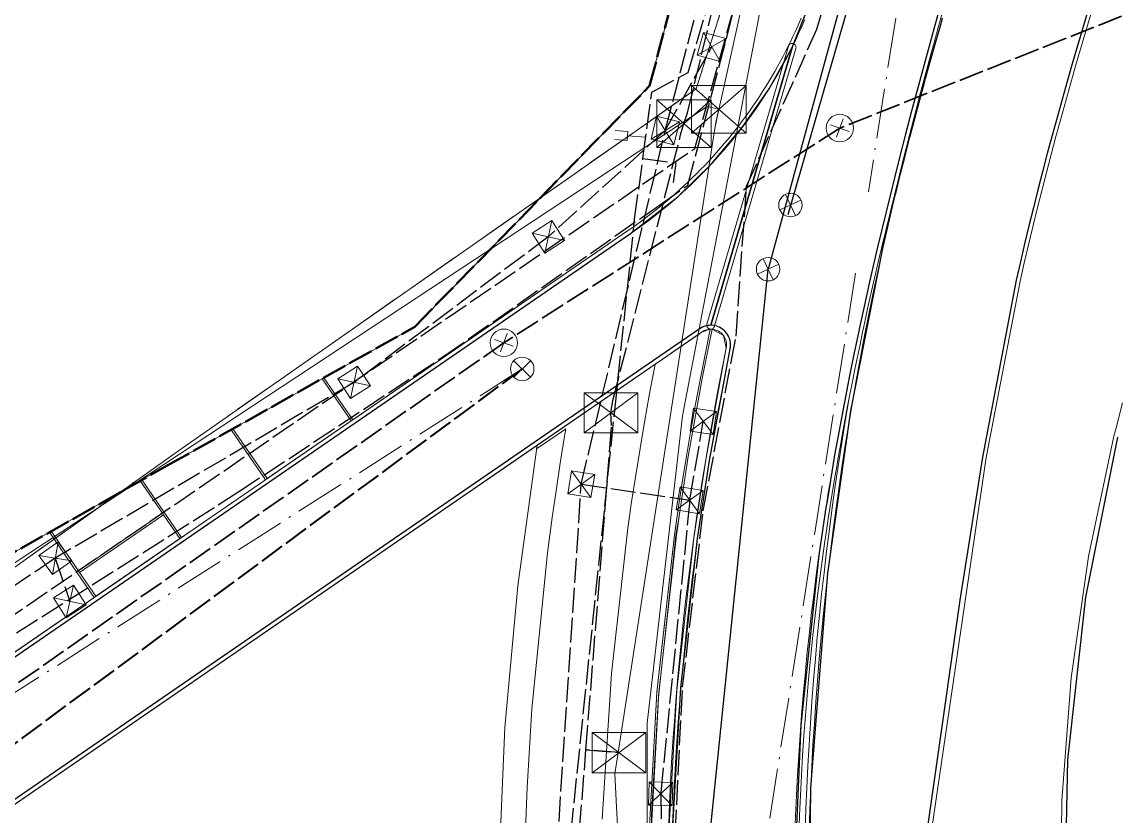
# Model space of a CAD drawing. Header units: metres. Extents: x 105014 to 106600, y 111320 to 118425.
# Drawn here: x 105300.7 to 105356.6, y 112891.5 to 112932 of the extents above; entities that cross this region are included whole.
import ezdxf

# ---------------------------------------------------------------- set-up
doc = ezdxf.new("R2010")
doc.units = ezdxf.units.M
doc.linetypes.add('DASHDOT', pattern=[3.556, 2.54, -0.508, 0, -0.508])
doc.linetypes.add('DASHED', pattern=[1.524, 1.27, -0.254])
for name, color, linetype, lineweight in [('00-BASE-LIMITE', 7, 'DASHED', 50), ('00-BASE-UE', 42, 'DASHED', 25), ('10-PAV-CALZADA-BRT', 12, 'CONTINUOUS', 30), ('10-PAV-CALZADA-MIXTA', 8, 'CONTINUOUS', 30), ('10-PAV-CICLORUTA', 76, 'CONTINUOUS', 18), ('10-PAV-SARDINEL', 252, 'CONTINUOUS', 13), ('20-EP-ZONA-DURA', 253, 'CONTINUOUS', 13), ('20-EP-ZONA-VERDE', 84, 'CONTINUOUS', 13), ('30-RED-ENEL-NODOS', 11, 'CONTINUOUS', 13), ('30-RED-ENEL-PROY', 1, 'DASHED', 25), ('30-RED-ETB-CAMARA', 151, 'CONTINUOUS', 13), ('30-RED-ETB-EXIST', 145, 'CONTINUOUS', 13), ('30-RED-ETB-PROY', 5, 'DASHED', 25), ('30-RED-MOVISTAR-PROY', 4, 'DASHED', 25), ('30-RED-VANTI-EXIST', 52, 'CONTINUOUS', 13), ('30-RED-VANTI-PROY', 2, 'DASHED', 25), ('30-RED-VANTI-RETIRO', 8, 'DASHDOT', 13), ('35-RH-ACUE-DOMICILIARIA', 152, 'CONTINUOUS', 9), ('35-RH-ACUE-MENOR-EXIST', 151, 'CONTINUOUS', 13), ('35-RH-ACUE-MENOR-PROY', 5, 'DASHED', 25), ('35-RH-PLUV-COLECTOR', 96, 'CONTINUOUS', 30), ('35-RH-PLUV-INTERCEPTOR', 3, 'DASHED', 40), ('35-RH-PLUV-NODOS', 94, 'CONTINUOUS', 13), ('35-RH-PLUV-RETIRO', 8, 'DASHDOT', 13), ('36-RH-SAN-COLECTOR-PROY', 6, 'DASHED', 35), ('36-RH-SAN-POZOS', 216, 'CONTINUOUS', 13)]:
    doc.layers.add(name, color=color, linetype=linetype, lineweight=lineweight)

# ---------------------------------------------------------------- blocks, each defined once
blk = doc.blocks.new('CAM_ETB_T_13')
for p, q in [((-1.375, -1.025), (1.375, 1.025)), ((-1.375, 1.025), (1.375, -1.025))]:
    blk.add_line(p, q)
blk.add_lwpolyline([(-1.375, -1.025), (1.375, -1.025), (1.375, 1.025), (-1.375, 1.025)], close=True)
blk = doc.blocks.new('CAM_ETB_T_14')
for p, q in [((-1.39, -1.22), (1.39, 1.22)), ((-1.39, 1.22), (1.39, -1.22))]:
    blk.add_line(p, q)
blk.add_lwpolyline([(-1.39, -1.22), (1.39, -1.22), (1.39, 1.22), (-1.39, 1.22)], close=True)
blk = doc.blocks.new('CAM_ETB_T_14A')
for p, q in [((-1.39, -1.22), (1.39, 1.22)), ((-1.39, 1.22), (1.39, -1.22))]:
    blk.add_line(p, q)
blk.add_lwpolyline([(-1.39, -1.22), (1.39, -1.22), (1.39, 1.22), (-1.39, 1.22)], close=True)
blk = doc.blocks.new('CAJA_ENEL')
for p, q in [((-0.6, -0.6), (0.6, 0.6)), ((-0.6, 0.6), (0.6, -0.6))]:
    blk.add_line(p, q)
blk.add_lwpolyline([(-0.6, -0.6), (0.6, -0.6), (0.6, 0.6), (-0.6, 0.6)], close=True)
blk = doc.blocks.new('POZO_SAN')
for p, q in [((-0.5, 0), (0.5, 0)), ((0, -0.5), (0, 0.5))]:
    blk.add_line(p, q)
blk.add_circle((0, 0), 0.7)
blk = doc.blocks.new('POZO_PLUV')
for p, q in [((-0.42, -0.42), (0.42, 0.42)), ((-0.42, 0.42), (0.42, -0.42))]:
    blk.add_line(p, q)
blk.add_circle((0, 0), 0.6)

msp = doc.modelspace()

# ---------------------------------------------------------------- linework, layer by layer
at = {"layer": '00-BASE-LIMITE'}
msp.add_lwpolyline([(105197.0225, 112841.7885), (105203.5783, 112839.7065), (105207.2021, 112840.4481), (105219.8773, 112849.6287), (105238.9901, 112863.5327), (105253.6379, 112873.9895), (105261.5421, 112879.6515), (105261.8963, 112879.2407), (105279.5331, 112891.3683), (105293.5037, 112900.5609), (105299.3577, 112904.3781), (105308.1637, 112909.3617), (105320.7943, 112916.4419), (105332.7787, 112928.7317), (105336.0707, 112941.1723), (105336.4431, 112942.2375), (105339.6801, 112953.1079), (105343.5529, 112965.6083), (105345.3983, 112971.6131), (105347.5179, 112978.7363)], dxfattribs=at)
at = {"layer": '00-BASE-UE'}
msp.add_lwpolyline([(105197.0225, 112841.7885), (105203.5783, 112839.7065), (105207.2021, 112840.4481), (105219.8773, 112849.6287), (105238.9901, 112863.5327), (105253.6379, 112873.9895), (105261.5421, 112879.6515), (105261.8963, 112879.2407), (105279.5331, 112891.3683), (105293.5037, 112900.5609), (105299.3577, 112904.3781), (105308.1637, 112909.3617), (105320.7943, 112916.4419), (105332.7787, 112928.7317), (105336.0707, 112941.1723), (105336.4431, 112942.2375), (105339.6801, 112953.1079), (105343.5529, 112965.6083), (105345.3983, 112971.6131), (105347.5179, 112978.7363)], dxfattribs=at)
at = {"layer": '10-PAV-CALZADA-BRT'}
for points in [[(105355.1515, 112932.6107), (105354.8787, 112931.6945), (105354.6091, 112930.7779), (105354.3431, 112929.8609), (105354.0807, 112928.9437), (105353.8223, 112928.0261), (105353.5679, 112927.1081), (105353.3179, 112926.1897), (105353.0723, 112925.2709), (105352.8311, 112924.3515), (105352.5949, 112923.4315), (105352.3637, 112922.5111), (105352.1377, 112921.5901), (105351.9169, 112920.6685), (105351.7017, 112919.7463), (105351.4911, 112918.8181), (105349.7585, 112909.7957), (105348.6147, 112902.4991), (105346.0907, 112884.8363), (105345.4968, 112878.6082), (105345.3685, 112872.3532), (105345.7065, 112866.106)], [(105342.9337, 112860.0599), (105341.5297, 112870.958), (105340.8841, 112881.9272), (105341.0001, 112892.9147), (105341.8771, 112903.8678), (105343.0516, 112912.1464), (105344.6611, 112920.3515), (105344.6623, 112920.3569), (105344.8802, 112921.3161), (105345.1048, 112922.2787), (105345.3315, 112923.2265), (105345.3347, 112923.2395), (105345.5704, 112924.198), (105345.8107, 112925.1548), (105346.0558, 112926.1096), (105346.1054, 112926.3005), (105346.3054, 112927.0624), (105346.5597, 112928.0132), (105346.8182, 112928.9623), (105346.8582, 112929.1081), (105347.0806, 112929.9095), (105347.3469, 112930.8548), (105347.6168, 112931.7986), (105347.7257, 112932.1756)], [(105354.9441, 112860.8391), (105354.3409, 112873.4275), (105353.9495, 112886.0243), (105354.1269, 112894.3551), (105355.0348, 112902.6381), (105356.6661, 112910.8095)]]:
    msp.add_lwpolyline(points, dxfattribs=at)
at = {"layer": '10-PAV-CALZADA-MIXTA'}
for points in [[(105333.9289, 112890.3747), (105334.3758, 112898.0266), (105335.2285, 112905.6439), (105335.8355, 112909.6185), (105336.8847, 112915.3187), (105336.9037, 112915.4791), (105336.8967, 112915.6405), (105336.8638, 112915.7987), (105336.8058, 112915.9495), (105336.7243, 112916.089), (105336.6214, 112916.2135), (105336.4998, 112916.3199), (105336.3627, 112916.4053), (105336.2136, 112916.4675), (105336.0564, 112916.5049), (105335.8953, 112916.5165), (105340.049, 112930.6936), (105341.5751, 112934.5403)], [(105347.5148, 112932.487), (105347.293, 112931.6855), (105347.1712, 112931.2432), (105346.8315, 112929.9985), (105346.4961, 112928.7525), (105346.3632, 112928.2536), (105346.1651, 112927.5053), (105345.8391, 112926.2569), (105345.5184, 112925.007), (105344.4132, 112920.4952), (105344.2955, 112919.9927), (105344.0069, 112918.7351), (105343.7259, 112917.4758), (105343.4939, 112916.4069), (105343.4527, 112916.2147), (105343.1877, 112914.9519), (105342.932, 112913.6871), (105342.7341, 112912.6741), (105342.6853, 112912.4207), (105342.4481, 112911.1523), (105342.2208, 112909.8821), (105342.0037, 112908.6103), (105342.0006, 112908.5913), (105341.7974, 112907.3365), (105341.7954, 112907.3239), (105341.6024, 112906.0611), (105341.6015, 112906.0548), (105341.4189, 112904.7839), (105340.4928, 112896.1169), (105340.1156, 112887.4088)], [(105214.7399, 112840.7817), (105294.8587, 112895.8147), (105331.8077, 112921.1947), (105334.2107, 112923.071), (105335.9402, 112924.7558), (105337.4992, 112926.5993), (105338.873, 112928.5845), (105340.049, 112930.6936), (105335.8953, 112916.5165), (105335.8953, 112916.5165), (105335.7477, 112916.5043), (105335.6035, 112916.4704), (105335.4659, 112916.4155), (105335.3379, 112916.341), (105335.2046, 112916.249), (105218.1371, 112835.8361)]]:
    msp.add_lwpolyline(points, dxfattribs=at)
at = {"layer": '10-PAV-CICLORUTA'}
msp.add_lwpolyline([(105330.3594, 112891.3171), (105330.8255, 112898.756), (105331.6659, 112906.1621), (105331.8589, 112907.5057), (105332.0671, 112908.8677), (105332.2869, 112910.2251), (105332.5175, 112911.5777), (105332.7585, 112912.9253), (105333.0097, 112914.2681), (105333.0617, 112914.5343), (105333.4397, 112914.7939), (105335.4267, 112916.1587), (105335.8615, 112916.3163), (105335.3671, 112913.8179), (105335.3671, 112913.8179), (105335.1195, 112912.4933), (105334.8817, 112911.1645), (105334.6545, 112909.8317), (105334.4379, 112908.4947), (105334.2329, 112907.1537), (105334.0423, 112905.8263), (105333.1519, 112897.791), (105332.7092, 112889.719)], dxfattribs=at)
at = {"layer": '10-PAV-SARDINEL'}
for points in [[(105340.1859, 112890.4848), (105340.2245, 112891.5096), (105340.2708, 112892.5342), (105340.3247, 112893.5584), (105340.3862, 112894.5822), (105340.4553, 112895.6055), (105340.5321, 112896.6282), (105340.6164, 112897.6504), (105340.7083, 112898.6719), (105340.8078, 112899.6926), (105340.9149, 112900.7127), (105341.0295, 112901.7318), (105341.1518, 112902.7501), (105341.2815, 112903.7675), (105341.4189, 112904.7839), (105341.5088, 112905.4196), (105341.6015, 112906.0548), (105341.6024, 112906.0611), (105341.6975, 112906.6927), (105341.7954, 112907.3239), (105341.7974, 112907.3365), (105341.8976, 112907.9641), (105342.0006, 112908.5913), (105342.0037, 112908.6103), (105342.111, 112909.2464), (105342.2208, 112909.8821), (105342.3332, 112910.5174), (105342.4481, 112911.1523), (105342.5655, 112911.7867), (105342.6853, 112912.4207), (105342.7341, 112912.6741), (105342.932, 112913.6871), (105343.0587, 112914.3197), (105343.1877, 112914.9519), (105343.3191, 112915.5835), (105343.4527, 112916.2147), (105343.4939, 112916.4069), (105343.7259, 112917.4758), (105344.0069, 112918.7351), (105344.2955, 112919.9927), (105344.4132, 112920.4952), (105345.5184, 112925.007), (105345.8391, 112926.2569), (105346.1651, 112927.5053), (105346.3632, 112928.2536), (105346.4961, 112928.7525), (105346.8315, 112929.9985), (105347.1712, 112931.2432), (105347.293, 112931.6855), (105347.5148, 112932.487)], [(105333.7529, 112891.0785), (105333.795, 112892.1245), (105333.8447, 112893.1701), (105333.9019, 112894.2153), (105333.9667, 112895.2601), (105334.0391, 112896.3043), (105334.1191, 112897.3481), (105334.2066, 112898.3912), (105334.3016, 112899.4336), (105334.4042, 112900.4754), (105334.5144, 112901.5164), (105334.6321, 112902.5565), (105334.7574, 112903.5958), (105334.8901, 112904.6341), (105335.0304, 112905.6714), (105335.1723, 112906.668), (105335.3209, 112907.6635), (105335.4762, 112908.658), (105335.6382, 112909.6514), (105335.8329, 112910.7957), (105336.0352, 112911.9384), (105336.2453, 112913.0798), (105336.4632, 112914.2198), (105336.6879, 112915.3544), (105336.6993, 112915.4279), (105336.7041, 112915.5003), (105336.7024, 112915.5705), (105336.6944, 112915.6416), (105336.6803, 112915.7105), (105336.6598, 112915.7791), (105336.6335, 112915.8452), (105336.6015, 112915.9085), (105336.5637, 112915.9691), (105336.5211, 112916.0258), (105336.4731, 112916.0789), (105336.4211, 112916.127), (105336.365, 112916.1703), (105336.3049, 112916.2088), (105336.242, 112916.2416), (105336.1759, 112916.2688), (105336.1082, 112916.2899), (105336.0377, 112916.3051), (105335.9679, 112916.3138), (105335.8882, 112916.3166), (105335.8554, 112916.3205), (105335.8236, 112916.3297), (105335.7939, 112916.3441), (105335.7668, 112916.3632), (105335.7434, 112916.3864), (105335.724, 112916.4132), (105335.7093, 112916.4429), (105335.6998, 112916.4745), (105335.6955, 112916.5073), (105335.6968, 112916.5403), (105335.7034, 112916.5727), (105339.8571, 112930.7498), (105339.8611, 112930.762), (105339.8694, 112930.7816), (105339.9829, 112931.0132), (105340.0931, 112931.2445), (105340.2016, 112931.4781), (105340.3073, 112931.7122), (105340.4106, 112931.9473), (105340.5115, 112932.1835)], [(105340.6958, 112932.1059), (105340.5941, 112931.8678), (105340.49, 112931.6307), (105340.3834, 112931.3947), (105340.2743, 112931.1599), (105340.1629, 112930.9262), (105340.049, 112930.6936), (105335.8953, 112916.5165), (105335.9842, 112916.5133), (105336.0724, 112916.5023), (105336.1593, 112916.4835), (105336.2442, 112916.457), (105336.3264, 112916.4231), (105336.4053, 112916.382), (105336.4802, 112916.3341), (105336.5505, 112916.2797), (105336.6158, 112916.2193), (105336.6754, 112916.1533), (105336.7289, 112916.0823), (105336.7759, 112916.0068), (105336.816, 112915.9275), (105336.8489, 112915.8449), (105336.8744, 112915.7597), (105336.8922, 112915.6725), (105336.9021, 112915.5842), (105336.9042, 112915.4953), (105336.8984, 112915.4066), (105336.8847, 112915.3187), (105336.6594, 112914.1816), (105336.4419, 112913.0429), (105336.232, 112911.9028), (105336.0299, 112910.7613), (105335.8355, 112909.6185), (105335.6737, 112908.6264), (105335.5186, 112907.6333), (105335.3702, 112906.6391), (105335.2285, 112905.6439), (105335.0884, 112904.608), (105334.9558, 112903.5711), (105334.8307, 112902.5333), (105334.7132, 112901.4946), (105334.6032, 112900.455), (105334.5007, 112899.4147), (105334.4058, 112898.3737), (105334.3184, 112897.3321), (105334.2385, 112896.2898), (105334.1662, 112895.2469), (105334.1015, 112894.2036), (105334.0444, 112893.1598), (105333.9948, 112892.1157), (105333.9527, 112891.0712)], [(105347.7075, 112932.4335), (105347.4858, 112931.6323), (105347.3641, 112931.1903), (105347.0245, 112929.9462), (105346.6893, 112928.7008), (105346.5565, 112928.2023), (105346.3585, 112927.4545), (105346.0327, 112926.2068), (105345.7124, 112924.9584), (105344.6077, 112920.4486), (105344.4903, 112919.9476), (105344.202, 112918.691), (105343.9212, 112917.4328), (105343.6894, 112916.3648), (105343.6484, 112916.1731), (105343.5148, 112915.5425), (105343.3836, 112914.9116), (105343.2548, 112914.2801), (105343.1283, 112913.6487), (105342.9305, 112912.6361), (105342.8818, 112912.3833), (105342.7621, 112911.75), (105342.6449, 112911.1163), (105342.5301, 112910.4822), (105342.4178, 112909.8477), (105342.3082, 112909.2128), (105342.201, 112908.5776), (105342.198, 112908.559), (105342.0951, 112907.9322), (105341.9949, 112907.3051), (105341.993, 112907.2929), (105341.8952, 112906.6625), (105341.8003, 112906.0321), (105341.7995, 112906.0262), (105341.7068, 112905.3912), (105341.617, 112904.7565), (105341.4799, 112903.7418), (105341.3502, 112902.7256), (105341.2282, 112901.7088), (105341.1137, 112900.6911), (105341.0068, 112899.6725), (105340.9074, 112898.6532), (105340.8157, 112897.6332), (105340.7315, 112896.6126), (105340.6549, 112895.5913), (105340.5859, 112894.57), (105340.5244, 112893.5472), (105340.4706, 112892.5245), (105340.4244, 112891.5014), (105340.3858, 112890.478)], [(105340.7161, 112890.7246), (105340.7544, 112891.8243), (105340.8003, 112892.9238), (105340.8539, 112894.0228), (105340.9151, 112895.1216), (105340.9839, 112896.2198), (105341.0604, 112897.3176), (105341.1444, 112898.4149), (105341.236, 112899.5115), (105341.3352, 112900.6073), (105341.442, 112901.7026), (105341.5565, 112902.797), (105341.6784, 112903.8907), (105341.8099, 112904.9993), (105341.9493, 112906.107), (105342.0963, 112907.2136), (105342.2512, 112908.3192), (105342.4138, 112909.4237), (105342.5843, 112910.527), (105342.7625, 112911.6291), (105342.945, 112912.7102), (105342.9483, 112912.7299), (105343.1283, 112913.6487), (105343.2548, 112914.2801), (105343.3836, 112914.9116), (105343.5148, 112915.5425), (105343.6484, 112916.1731), (105343.6894, 112916.3648), (105343.9212, 112917.4328), (105344.202, 112918.691), (105344.4903, 112919.9476), (105344.6077, 112920.4486), (105345.7124, 112924.9584), (105346.0327, 112926.2068), (105346.3585, 112927.4545), (105346.5565, 112928.2023), (105346.6893, 112928.7008), (105347.0245, 112929.9462), (105347.3641, 112931.1903), (105347.4858, 112931.6323), (105347.7075, 112932.4335)], [(105347.7257, 112932.1756), (105347.6168, 112931.7986), (105347.3469, 112930.8548), (105347.0806, 112929.9095), (105346.8582, 112929.1081), (105346.8182, 112928.9623), (105346.5597, 112928.0132), (105346.3054, 112927.0624), (105346.1054, 112926.3005), (105346.0558, 112926.1096), (105345.8107, 112925.1548), (105345.5704, 112924.198), (105345.3347, 112923.2395), (105345.3315, 112923.2265), (105345.1048, 112922.2787), (105344.8802, 112921.3161), (105344.6623, 112920.3569), (105344.6611, 112920.3515), (105344.4215, 112919.2626), (105344.1896, 112918.1719), (105343.9654, 112917.0797), (105343.7488, 112915.986), (105343.54, 112914.8907), (105343.3389, 112913.794), (105343.1454, 112912.6959), (105342.9598, 112911.5965), (105342.7818, 112910.4958), (105342.6116, 112909.3939), (105342.4492, 112908.2908), (105342.2945, 112907.1866), (105342.1476, 112906.0813), (105342.0084, 112904.975), (105341.8771, 112903.8678), (105341.7553, 112902.7755), (105341.641, 112901.6825), (105341.5343, 112900.5886), (105341.4352, 112899.4941), (105341.3437, 112898.3989), (105341.2598, 112897.303), (105341.1834, 112896.2066), (105341.1147, 112895.1098), (105341.0536, 112894.0124), (105341.0001, 112892.9147), (105340.9542, 112891.8166), (105340.916, 112890.7183)], [(105294.7455, 112895.9796), (105331.6938, 112921.3591), (105332.0058, 112921.5769), (105332.3115, 112921.7974), (105332.6141, 112922.0228), (105332.9158, 112922.2547), (105333.2111, 112922.4889), (105333.5034, 112922.7281), (105333.7929, 112922.9725), (105334.0783, 112923.2209), (105334.3013, 112923.4208), (105334.5224, 112923.6234), (105334.7397, 112923.8276), (105334.9564, 112924.0361), (105335.1697, 112924.2464), (105335.3803, 112924.4591), (105335.5886, 112924.6745), (105335.7939, 112924.8922), (105335.997, 112925.1127), (105336.1969, 112925.3351), (105336.3945, 112925.5604), (105336.5892, 112925.7879), (105336.7806, 112926.017), (105336.9706, 112926.25), (105337.1565, 112926.4838), (105337.3404, 112926.7209), (105337.5212, 112926.9599), (105337.6988, 112927.2008), (105337.8738, 112927.4441), (105338.045, 112927.6882), (105338.2147, 112927.9366), (105338.3805, 112928.1857), (105338.5435, 112928.437), (105338.7035, 112928.6907), (105338.8601, 112928.9455), (105339.0139, 112929.2027), (105339.1645, 112929.4616), (105339.3118, 112929.7221), (105339.4561, 112929.9844), (105339.5972, 112930.2486), (105339.7351, 112930.5143), (105339.8703, 112930.7834), (105339.8877, 112930.8119), (105339.9097, 112930.8371), (105339.9355, 112930.8583), (105339.9645, 112930.8749), (105339.9959, 112930.8864), (105340.0287, 112930.8926), (105340.0621, 112930.8932), (105340.0952, 112930.8882), (105340.1269, 112930.8778), (105340.1565, 112930.8623), (105340.1831, 112930.842), (105340.2059, 112930.8177), (105340.2244, 112930.7898), (105340.2379, 112930.7593), (105340.2462, 112930.7269), (105340.249, 112930.6936), (105340.249, 112930.6936), (105340.246, 112930.6589), (105340.2409, 112930.6374), (105336.0929, 112916.4817), (105336.0868, 112916.4604), (105336.0761, 112916.4315), (105336.061, 112916.4046), (105336.0419, 112916.3805), (105336.0193, 112916.3595), (105335.9937, 112916.3423), (105335.9657, 112916.3294), (105335.9361, 112916.3209), (105335.9055, 112916.3171), (105335.8953, 112916.3164), (105335.8292, 112916.3128), (105335.7621, 112916.3037), (105335.696, 112916.2889), (105335.6315, 112916.2686), (105335.5689, 112916.2429), (105335.5083, 112916.2117), (105335.4483, 112916.1742), (105335.318, 112916.0843), (105218.2497, 112835.6708)], [(105218.1371, 112835.8361), (105335.2046, 112916.249), (105335.3379, 112916.341), (105335.4097, 112916.3859), (105335.485, 112916.4246), (105335.5634, 112916.4568), (105335.6442, 112916.4822), (105335.7268, 112916.5007), (105335.8107, 112916.5122), (105335.8953, 112916.5165), (105340.049, 112930.6936), (105339.9132, 112930.4234), (105339.7742, 112930.1554), (105339.6319, 112929.8891), (105339.4865, 112929.6246), (105339.3378, 112929.3618), (105339.186, 112929.1009), (105339.0311, 112928.8418), (105338.873, 112928.5845), (105338.7119, 112928.3292), (105338.5476, 112928.0759), (105338.3804, 112927.8246), (105338.2101, 112927.5753), (105338.0368, 112927.3281), (105337.8605, 112927.083), (105337.6813, 112926.8401), (105337.4992, 112926.5993), (105337.3141, 112926.3607), (105337.1262, 112926.1244), (105336.9355, 112925.8904), (105336.742, 112925.6587), (105336.5456, 112925.4294), (105336.3465, 112925.2024), (105336.1447, 112924.9779), (105335.9402, 112924.7558), (105335.733, 112924.5362), (105335.5232, 112924.3192), (105335.3108, 112924.1046), (105335.0958, 112923.8927), (105334.8783, 112923.6834), (105334.6582, 112923.4767), (105334.4357, 112923.2726), (105334.2107, 112923.071), (105333.9231, 112922.8206), (105333.6317, 112922.5746), (105333.3366, 112922.3332), (105333.0378, 112922.0962), (105332.7355, 112921.8638), (105332.4296, 112921.6361), (105332.1204, 112921.413), (105331.8077, 112921.1947), (105294.8587, 112895.8147)]]:
    msp.add_lwpolyline(points, dxfattribs=at)
at = {"layer": '20-EP-ZONA-DURA'}
for points in [[(105340.5115, 112932.1835), (105340.4106, 112931.9473), (105340.3073, 112931.7122), (105340.2016, 112931.4781), (105340.0931, 112931.2445), (105339.9829, 112931.0132), (105339.8698, 112930.7825), (105339.8605, 112930.7623), (105339.7351, 112930.5143), (105339.5972, 112930.2486), (105339.4561, 112929.9844), (105339.3118, 112929.7221), (105339.1645, 112929.4616), (105339.0139, 112929.2027), (105338.8601, 112928.9455), (105338.7035, 112928.6907), (105338.5435, 112928.437), (105338.3805, 112928.1857), (105338.2147, 112927.9366), (105338.045, 112927.6882), (105337.8738, 112927.4441), (105337.6988, 112927.2008), (105337.5212, 112926.9599), (105337.3404, 112926.7209), (105337.1565, 112926.4838), (105336.9706, 112926.25), (105336.7806, 112926.017), (105336.5892, 112925.7879), (105336.3945, 112925.5604), (105336.1969, 112925.3351), (105335.997, 112925.1127), (105335.7939, 112924.8922), (105335.5886, 112924.6745), (105335.3803, 112924.4591), (105335.1697, 112924.2464), (105334.9564, 112924.0361), (105334.7397, 112923.8276), (105334.5224, 112923.6234), (105334.3013, 112923.4208), (105334.0783, 112923.2209), (105333.7929, 112922.9725), (105333.5034, 112922.7281), (105333.2111, 112922.4889), (105332.9158, 112922.2547), (105332.6141, 112922.0228), (105332.3115, 112921.7974), (105332.0058, 112921.5769), (105331.6938, 112921.3591), (105317.6249, 112911.6953), (105316.1519, 112913.8395), (105320.7943, 112916.4419), (105332.7787, 112928.7317), (105334.358, 112934.7)], [(105332.7093, 112889.7199), (105333.1519, 112897.7916), (105334.0423, 112905.8263), (105334.2329, 112907.1537), (105334.4379, 112908.4947), (105334.6545, 112909.8317), (105334.8817, 112911.1645), (105335.1195, 112912.4933), (105335.3671, 112913.8179), (105335.8612, 112916.3147), (105335.8882, 112916.3163), (105335.8953, 112916.3164), (105335.9055, 112916.3165), (105335.9645, 112916.3141), (105335.5983, 112914.4807), (105335.4655, 112913.7991), (105335.2179, 112912.4753), (105334.9803, 112911.1473), (105334.7531, 112909.8153), (105334.5367, 112908.4791), (105334.3319, 112907.1391), (105334.2348, 112906.4634), (105334.1221, 112905.8049), (105334.0496, 112905.1358), (105333.2458, 112897.7109), (105333.2375, 112897.6344), (105333.2331, 112897.5517), (105332.8709, 112891.5566), (105332.7567, 112885.5517)], [(105326.4127, 112889.9333), (105326.5247, 112892.9431), (105326.7665, 112896.9443), (105327.5647, 112904.9069), (105327.8043, 112906.7081), (105328.0011, 112908.0777), (105328.2145, 112909.4741), (105328.4395, 112910.8645), (105328.5033, 112911.2379), (105328.0521, 112910.9281), (105327.0093, 112910.2118), (105327.0389, 112910.3979), (105333.0616, 112914.5345), (105333.0097, 112914.2681), (105332.7585, 112912.9253), (105332.5175, 112911.5777), (105332.5175, 112911.5777), (105332.2869, 112910.2251), (105332.0671, 112908.8677), (105331.8589, 112907.5057), (105331.6659, 112906.1621), (105330.8255, 112898.7562), (105330.3594, 112891.3173)], [(105340.3858, 112890.478), (105340.4244, 112891.5014), (105340.4706, 112892.5245), (105340.5244, 112893.5472), (105340.5859, 112894.57), (105340.6549, 112895.5913), (105340.7315, 112896.6126), (105340.8157, 112897.6332), (105340.9074, 112898.6532), (105341.0068, 112899.6725), (105341.1137, 112900.6911), (105341.2282, 112901.7088), (105341.3502, 112902.7256), (105341.4799, 112903.7418), (105341.617, 112904.7565), (105341.7068, 112905.3912), (105341.7995, 112906.0262), (105341.8003, 112906.0321), (105341.8952, 112906.6625), (105341.993, 112907.2929), (105341.9949, 112907.3051), (105342.0951, 112907.9322), (105342.198, 112908.559), (105342.201, 112908.5776), (105342.3082, 112909.2128), (105342.4178, 112909.8477), (105342.5301, 112910.4822), (105342.6449, 112911.1163), (105342.7621, 112911.75), (105342.8818, 112912.3833), (105342.9305, 112912.6361), (105342.945, 112912.7102), (105342.7625, 112911.6291), (105342.5843, 112910.527), (105342.4138, 112909.4237), (105342.2512, 112908.3192), (105342.0963, 112907.2136), (105341.9493, 112906.107), (105341.8099, 112904.9993), (105341.6784, 112903.8907), (105341.5565, 112902.797), (105341.442, 112901.7026), (105341.3352, 112900.6073), (105341.236, 112899.5115), (105341.1444, 112898.4149), (105341.0604, 112897.3176), (105340.9839, 112896.2198), (105340.9151, 112895.1216), (105340.8539, 112894.0228), (105340.8003, 112892.9238), (105340.7544, 112891.8243), (105340.7161, 112890.7246)]]:
    msp.add_lwpolyline(points, dxfattribs=at)
for points in [[(105317.5425, 112911.6385), (105313.2561, 112908.6943), (105311.5096, 112911.2372), (105316.0643, 112913.7905), (105317.5425, 112911.6385)], [(105313.1735, 112908.6377), (105308.8873, 112905.6935), (105306.8707, 112908.6299), (105308.1637, 112909.3617), (105311.4219, 112911.1881), (105313.1735, 112908.6377)], [(105307.9192, 112906.9265), (105303.6327, 112903.9827), (105302.2405, 112906.0096), (105306.7833, 112908.5805), (105307.9192, 112906.9265)], [(105304.4361, 112902.6363), (105300.1501, 112899.6919), (105299.3201, 112900.9001), (105297.6819, 112903.2853), (105299.3577, 112904.3781), (105302.1533, 112905.9602), (105303.6067, 112903.8439), (105304.4361, 112902.6363)]]:
    msp.add_lwpolyline(points, close=True, dxfattribs=at)
at = {"layer": '20-EP-ZONA-VERDE'}
for points in [[(105345.9058, 112866.1236), (105345.5686, 112872.3558), (105345.6965, 112878.5959), (105346.2889, 112884.8099), (105349.9559, 112909.7639), (105351.6863, 112918.7741), (105351.8967, 112919.7015), (105352.1115, 112920.6225), (105352.3321, 112921.5429), (105352.5577, 112922.4629), (105352.7889, 112923.3823), (105353.0247, 112924.3011), (105353.2655, 112925.2197), (105353.5109, 112926.1377), (105353.7609, 112927.0551), (105354.0151, 112927.9723), (105354.2731, 112928.8891), (105354.5353, 112929.8055), (105354.8011, 112930.7217), (105355.0705, 112931.6377), (105355.3431, 112932.5533)], [(105356.9097, 112912.5633), (105356.5787, 112911.2803), (105356.4721, 112910.8579), (105355.1783, 112904.7284), (105354.291, 112898.5272), (105353.8141, 112892.281), (105353.7497, 112886.0197), (105354.1411, 112873.4189), (105354.7443, 112860.8281)], [(105218.2497, 112835.6713), (105327.0389, 112910.3979), (105326.0475, 112903.2177), (105325.3957, 112895.9988), (105325.0848, 112888.7573), (105325.1155, 112881.5095), (105325.1155, 112881.5095), (105323.9877, 112882.3287), (105321.2447, 112884.028), (105318.3409, 112885.435), (105315.3072, 112886.5345), (105312.1763, 112887.3149), (105308.9815, 112887.7677), (105305.757, 112887.8881), (105302.5373, 112887.6748), (105299.3569, 112887.1301)]]:
    msp.add_lwpolyline(points, dxfattribs=at)
for points in [[(105336.6887, 112915.3583), (105335.6383, 112909.6515), (105335.0303, 112905.6713), (105334.1633, 112897.8869), (105333.7194, 112890.0676), (105333.7, 112882.2357), (105334.1051, 112874.4155), (105333.8825, 112873.7962), (105333.2725, 112873.5533), (105332.816, 112881.6235), (105332.8089, 112889.7068), (105333.2511, 112897.7781), (105334.1413, 112905.8123), (105334.3319, 112907.1391), (105334.5367, 112908.4791), (105334.7531, 112909.8153), (105334.9803, 112911.1473), (105335.2179, 112912.4753), (105335.4655, 112913.7991), (105335.5983, 112914.4807), (105335.9645, 112916.3141), (105336.542, 112915.9996), (105336.6887, 112915.3583)], [(105317.6249, 112911.6953), (105317.5425, 112911.6385), (105316.0643, 112913.7905), (105316.1519, 112913.8395), (105317.6249, 112911.6953)], [(105313.2561, 112908.6943), (105313.1735, 112908.6377), (105311.4219, 112911.1881), (105311.5095, 112911.2373), (105313.2561, 112908.6943)], [(105308.8873, 112905.6935), (105308.8049, 112905.6369), (105307.9757, 112906.8442), (105307.9192, 112906.9265), (105306.7833, 112908.5805), (105306.8707, 112908.6299), (105308.8873, 112905.6935)], [(105307.9757, 112906.8442), (105303.6892, 112903.9005), (105303.6327, 112903.9827), (105307.9192, 112906.9265), (105307.9757, 112906.8442)], [(105308.8049, 112905.6369), (105304.5185, 112902.6929), (105303.6892, 112903.9005), (105307.9757, 112906.8442), (105308.8049, 112905.6369)], [(105303.6327, 112903.9827), (105303.6892, 112903.9005), (105304.5185, 112902.6929), (105304.4361, 112902.6363), (105303.6067, 112903.8439), (105302.1533, 112905.9601), (105302.2405, 112906.0097), (105303.6327, 112903.9827)]]:
    msp.add_lwpolyline(points, close=True, dxfattribs=at)
at = {"layer": '30-RED-ENEL-PROY'}
for points in [[(105333.5743, 112926.4505), (105338.9033, 112946.8513)], [(105333.5743, 112926.4505), (105335.9455, 112930.7139)], [(105333.5743, 112926.4505), (105327.6081, 112921.0303)], [(105329.2885, 112908.4105), (105333.5743, 112926.4505)], [(105327.6081, 112921.0303), (105317.6971, 112913.6047)], [(105317.6971, 112913.6047), (105302.4489, 112904.6397)], [(105334.8253, 112907.5883), (105335.5187, 112911.6155)], [(105327.6515, 112883.6051), (105329.2885, 112908.4105)], [(105329.2885, 112908.4105), (105334.8253, 112907.5883)], [(105334.8253, 112907.5883), (105333.3427, 112892.6147)], [(105302.4489, 112904.6397), (105283.5969, 112891.8627)], [(105302.4489, 112904.6397), (105303.1885, 112902.4291)], [(105333.3427, 112892.6147), (105333.6979, 112873.7463)]]:
    msp.add_lwpolyline(points, dxfattribs=at)
at = {"layer": '30-RED-ETB-EXIST'}
for points in [[(105336.31, 112927.533), (105336.109, 112926.559), (105336.17, 112926.953), (105336.45, 112928.114), (105338.977, 112939.603), (105338.932, 112939.388)], [(105331.167, 112894.725), (105336.109, 112926.559), (105336.31, 112927.533)], [(105334.53, 112926.804), (105334.486, 112926.871), (105335.711, 112927.678), (105336.31, 112927.533)], [(105260.992, 112878.371), (105260.955, 112878.427), (105334.486, 112926.871), (105334.53, 112926.804)], [(105333.448, 112846.222), (105333.542, 112846.207), (105331.094, 112891.944), (105330.997, 112893.629), (105331.167, 112894.725)]]:
    msp.add_lwpolyline(points, dxfattribs=at)
at = {"layer": '30-RED-ETB-PROY'}
for points in [[(105334.53, 112926.804), (105334.709, 112927.356), (105337.642, 112939.423), (105337.778, 112940.023)], [(105330.805, 112912.049), (105330.904, 112912.683), (105334.36, 112926.226), (105334.53, 112926.804)], [(105331.214, 112894.718), (105329.529, 112894.851), (105330.838, 112911.399), (105330.805, 112912.049)], [(105328.482, 112880.983), (105328.486, 112881.668), (105329.529, 112894.851), (105331.214, 112894.718)]]:
    msp.add_lwpolyline(points, dxfattribs=at)
at = {"layer": '30-RED-MOVISTAR-PROY'}
for points in [[(105335.085, 112925.5368), (105350.7734, 112981.775)], [(105212.9473, 112841.9407), (105335.085, 112925.5368)]]:
    msp.add_lwpolyline(points, dxfattribs=at)
at = {"layer": '30-RED-VANTI-EXIST'}
for points in [[(105334.8116, 112928.3409), (105335.1501, 112928.5775), (105336.6431, 112933.2881)], [(105332.0903, 112926.439), (105334.8116, 112928.3409)], [(105265.1625, 112879.1635), (105308.7395, 112910.1187), (105332.0903, 112926.439)]]:
    msp.add_lwpolyline(points, dxfattribs=at)
at = {"layer": '30-RED-VANTI-PROY'}
for points in [[(105334.4737, 112866.8803), (105334.4435, 112872.6391), (105334.4218, 112876.294), (105334.1759, 112879.9407), (105334.0083, 112889.0033), (105334.4561, 112898.0564), (105335.5173, 112907.0582), (105337.1871, 112915.9673), (105337.7245, 112923.6151), (105341.3109, 112931.6127), (105342.5579, 112935.9475), (105343.3001, 112939.9695), (105347.8715, 112955.3267), (105349.2759, 112959.3967), (105350.2505, 112962.5619), (105350.7509, 112965.2477), (105356.8831, 112986.4149)], [(105335.9192, 112928.186), (105336.9983, 112932.2931), (105336.6431, 112933.2881)], [(105333.2765, 112922.6491), (105334.7327, 112923.6705), (105335.9192, 112928.186)], [(105265.2891, 112877.3263), (105285.0351, 112891.0257), (105311.8141, 112908.0277), (105322.2739, 112914.9325), (105333.2765, 112922.6491)]]:
    msp.add_lwpolyline(points, dxfattribs=at)
at = {"layer": '30-RED-VANTI-RETIRO'}
for points in [[(105334.8116, 112928.3409), (105335.1501, 112928.5775), (105336.6431, 112933.2881)], [(105332.0903, 112926.439), (105334.8116, 112928.3409)], [(105265.1625, 112879.1635), (105308.7395, 112910.1187), (105332.0903, 112926.439)]]:
    msp.add_lwpolyline(points, dxfattribs=at)
at = {"layer": '35-RH-ACUE-DOMICILIARIA'}
for points in [[(105331.0229, 112926.4436), (105331.6618, 112926.4059), (105331.6348, 112925.948), (105330.9959, 112925.9857)], [(105331.6483, 112926.1769), (105332.5832, 112926.1105)]]:
    msp.add_lwpolyline(points, dxfattribs=at)
at = {"layer": '35-RH-ACUE-MENOR-EXIST'}
msp.add_lwpolyline([(105338.57, 112933.41), (105334.46, 112911.9), (105332.66, 112896.22), (105332.69, 112859.36), (105342.02, 112818.42)], dxfattribs=at)
msp.add_lwpolyline([(105338.57, 112933.41), (105334.46, 112911.9), (105332.66, 112896.22), (105332.69, 112859.36), (105342.02, 112818.42)], dxfattribs=at)
at = {"layer": '35-RH-ACUE-MENOR-PROY'}
for points in [[(105332.8525, 112820.8692), (105332.7361, 112822.1232), (105329.9268, 112852.3954), (105331.3155, 112856.8902), (105330.5303, 112865.3082), (105329.3149, 112878.3328), (105329.3149, 112878.3328), (105328.4514, 112887.5875), (105331.0004, 112912.1736), (105331.9897, 112921.716), (105332.0118, 112921.9296), (105332.4363, 112925.0234), (105332.8924, 112928.3996), (105334.7407, 112929.4167), (105338.9743, 112943.7197), (105345.6499, 112969.5054), (105347.3204, 112970.3667), (105351.4147, 112985.5466)], [(105332.4363, 112925.0234), (105334.1219, 112924.7984), (105333.9733, 112923.8001)]]:
    msp.add_lwpolyline(points, dxfattribs=at)
at = {"layer": '35-RH-PLUV-COLECTOR'}
for points in [[(105356.2773, 112979.0815), (105339.8285, 112922.1545)], [(105345.2482, 112942.8977), (105338.8263, 112919.3752)], [(105335.3667, 112885.8223), (105338.8341, 112919.3784)]]:
    msp.add_lwpolyline(points, dxfattribs=at)
at = {"layer": '35-RH-PLUV-INTERCEPTOR'}
msp.add_lwpolyline([(105326.275, 112914.29), (105276.6882, 112877.6973)], dxfattribs=at)
msp.add_lwpolyline([(105326.275, 112914.29), (105276.6882, 112877.6973)], dxfattribs=at)
at = {"layer": '35-RH-PLUV-RETIRO'}
for points in [[(105347.0396, 112943.0152), (105343.9399, 112923.3231)], [(105343.2855, 112919.1659), (105337.7275, 112883.8565)], [(105326.275, 112914.29), (105275.959, 112882.213)]]:
    msp.add_lwpolyline(points, dxfattribs=at)
at = {"layer": '36-RH-SAN-COLECTOR-PROY'}
for points in [[(105379.5286, 112941.2799), (105342.4865, 112926.5772)], [(105342.4865, 112926.5772), (105325.3363, 112915.6234)], [(105325.3363, 112915.6234), (105299.6522, 112897.637)]]:
    msp.add_lwpolyline(points, dxfattribs=at)

# ---------------------------------------------------------------- block references
at = {"layer": '30-RED-ENEL-NODOS'}
for p, rotation in [((105335.9455, 112930.7139), 75.1), ((105333.5742, 112926.4505), 76.3), ((105327.6081, 112921.0302), 32.4), ((105317.6972, 112913.6045), 32.9), ((105335.5187, 112911.6154), 81.8), ((105329.2884, 112908.4105), 80.9), ((105334.8253, 112907.5883), 80.4), ((105302.4489, 112904.6396), 35.5), ((105303.1884, 112902.4291), 32.7), ((105333.3427, 112892.6147), 88.5)]:
    msp.add_blockref('CAJA_ENEL', p, dxfattribs=dict(at, rotation=rotation))
at = {"layer": '30-RED-ETB-CAMARA'}
for name, p in [('CAM_ETB_T_14A', (105336.31, 112927.533)), ('CAM_ETB_T_14', (105334.53, 112926.804)), ('CAM_ETB_T_13', (105330.805, 112912.049)), ('CAM_ETB_T_13', (105331.214, 112894.718))]:
    msp.add_blockref(name, p, dxfattribs=at)
at = {"layer": '35-RH-PLUV-NODOS'}
for p, rotation in [((105339.9639, 112922.648), 340), ((105338.8263, 112919.3752), 340), ((105326.275, 112914.29), 270)]:
    msp.add_blockref('POZO_PLUV', p, dxfattribs=dict(at, rotation=rotation))
at = {"layer": '36-RH-SAN-POZOS', "rotation": 340}
for p in [(105342.4865, 112926.5772), (105325.3363, 112915.6234)]:
    msp.add_blockref('POZO_SAN', p, dxfattribs=at)

doc.saveas('drawing.dxf')
